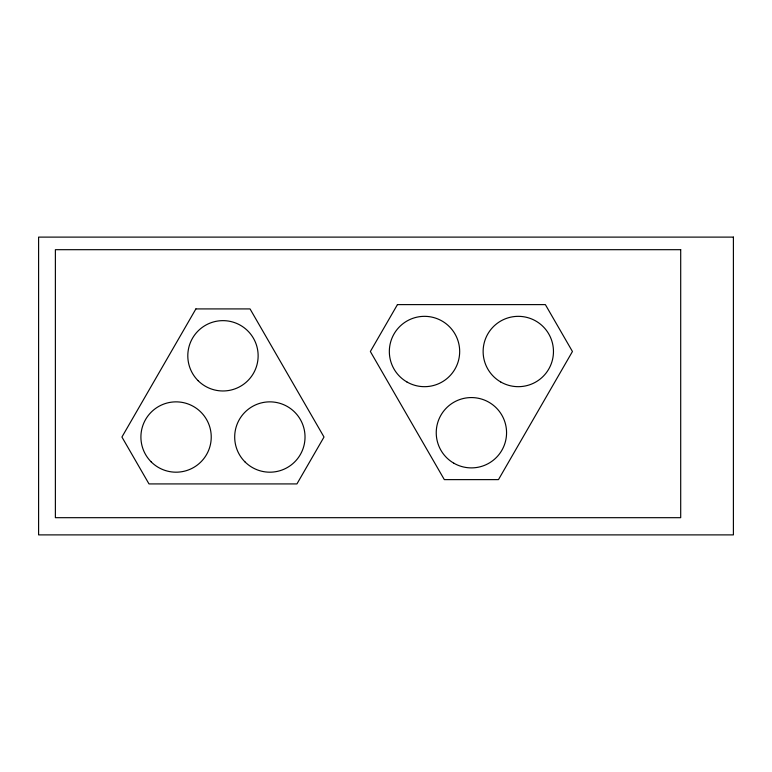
<?xml version="1.0" encoding="UTF-8"?>
<svg xmlns="http://www.w3.org/2000/svg" width="772" height="772" viewBox="0 0 772 772"><rect width="100%" height="100%" fill="white"/><g stroke="black" fill="none" stroke-linecap="round" stroke-linejoin="round"><path stroke-width="1.16" d="M195.895 308.916L121.928 437.029L148.996 483.919L296.93 483.919L324.008 437.029L250.041 308.916L195.895 308.916M397.435 304.612L370.357 351.511L444.325 479.624L498.471 479.624L572.438 351.511L545.37 304.612L397.435 304.612M733.4 237.11L38.6 237.11L38.6 534.89L733.4 534.89L733.4 237.11M680.701 249.684L55.381 249.684L55.381 517.684L680.701 517.684L680.701 249.684M198.095 380.673A35.174 35.174 0 0 0 256.941 364.905A35.174 35.174 0 0 0 213.863 321.837A35.174 35.174 0 0 0 198.095 380.673M244.994 461.897A35.174 35.174 0 0 0 303.83 446.129A35.174 35.174 0 0 0 260.753 403.052A35.174 35.174 0 0 0 244.994 461.897M151.206 461.897A35.174 35.174 0 0 0 210.042 446.129A35.174 35.174 0 0 0 166.974 403.052A35.174 35.174 0 0 0 151.206 461.897M453.82 463.19A35.174 35.174 0 0 0 506.567 432.725A35.174 35.174 0 0 0 453.82 402.27A35.174 35.174 0 0 0 453.82 463.19M406.921 381.966A35.174 35.174 0 0 0 459.678 351.511A35.174 35.174 0 0 0 406.921 321.046A35.174 35.174 0 0 0 406.921 381.966M500.71 381.966A35.174 35.174 0 0 0 553.466 351.511A35.174 35.174 0 0 0 500.71 321.046A35.174 35.174 0 0 0 500.71 381.966"/></g></svg>
